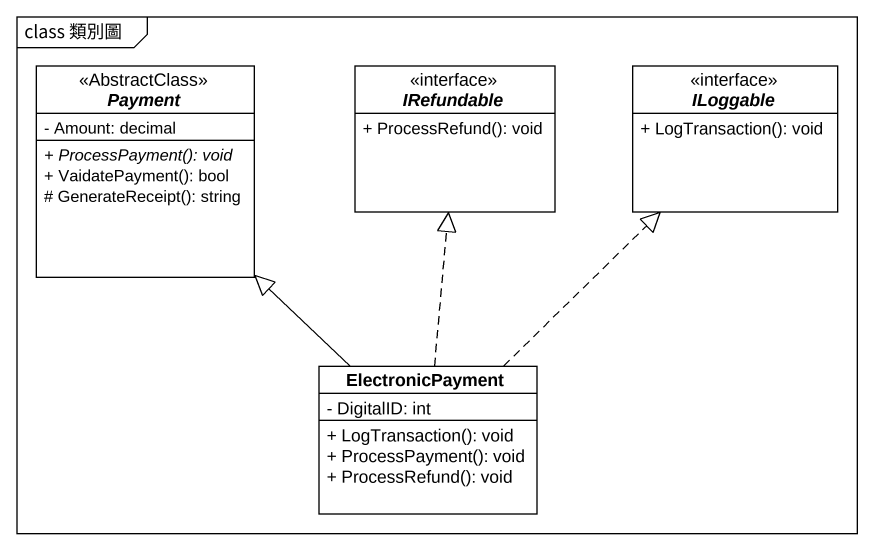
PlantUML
@startuml
mainframe class 類別圖
hide circle
hide empty members
skinparam classAttributeIconSize 0
abstract class Payment <<AbstractClass>> {
  - Amount: decimal
  {abstract} + ProcessPayment(): void
  + VaidatePayment(): bool
  # GenerateReceipt(): string
}
interface IRefundable {
  + ProcessRefund(): void
}
interface ILoggable {
  + LogTransaction(): void
}
class ElectronicPayment {
  - DigitalID: int
  + LogTransaction(): void
  + ProcessPayment(): void
  + ProcessRefund(): void
}
ElectronicPayment -up-|> Payment
ElectronicPayment .up.|> IRefundable
ElectronicPayment .up.|> ILoggable
@enduml
